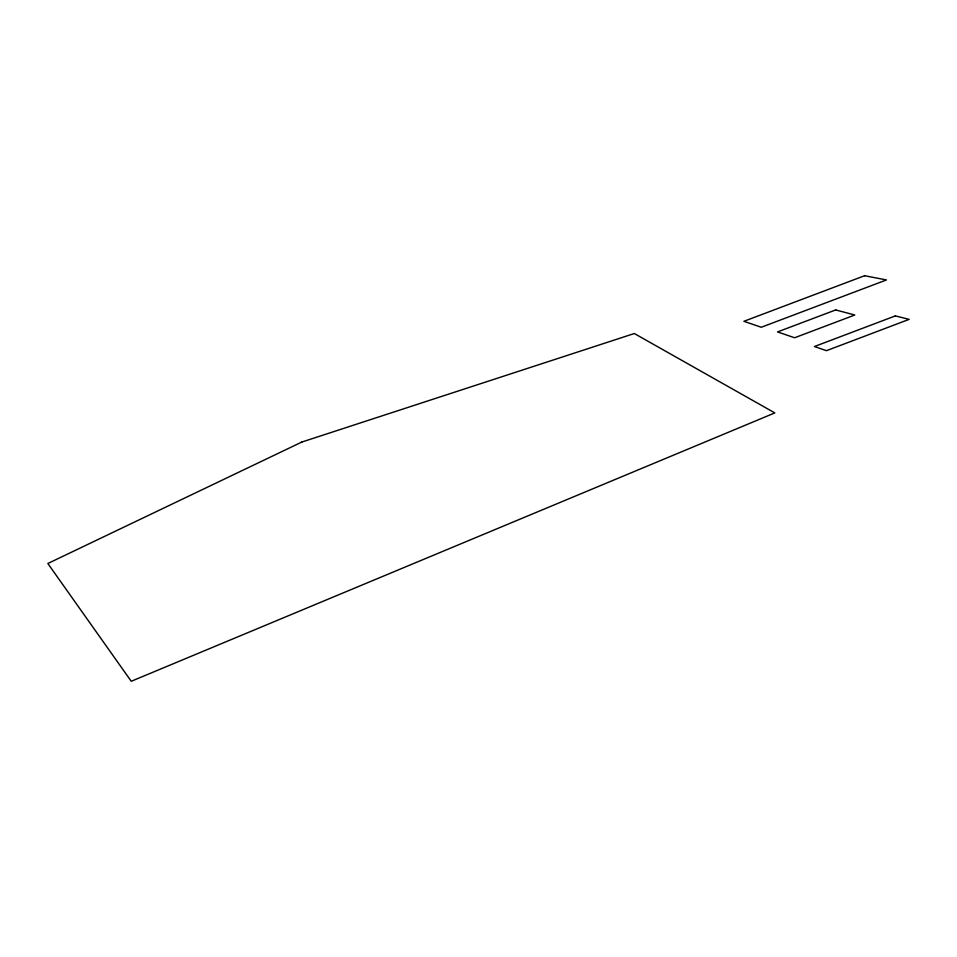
<?xml version="1.0" encoding="UTF-8"?>
<svg xmlns="http://www.w3.org/2000/svg" width="957" height="957" viewBox="0 0 957 957"><rect width="100%" height="100%" fill="white"/><g stroke="black" fill="none" stroke-linecap="round" stroke-linejoin="round"><path stroke-width="1.44" d="M301.814 442.05L47.85 563.506L131.241 681.276L774.811 412.91L634.312 333.526L301.814 442.05M864.602 275.724L743.9 321.301L761.258 327.258L886.457 279.946L864.602 275.724M835.7 309.936L777.539 331.923L794.621 337.761L854.78 315.009L835.7 309.936M895.333 315.906L814.431 346.53L826.441 350.681L909.15 319.351L895.333 315.906"/></g></svg>
